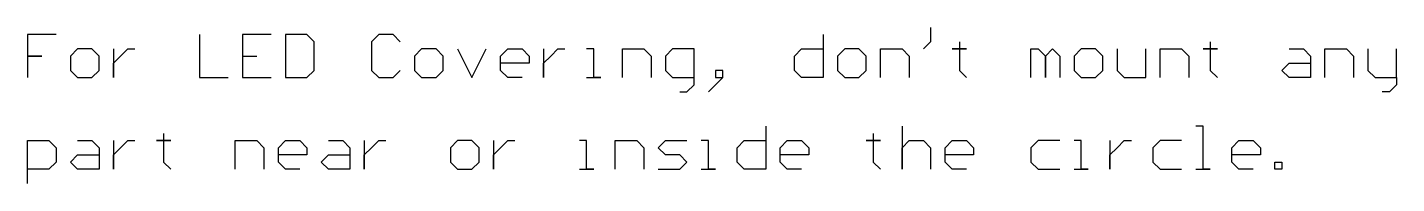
# Model space of a CAD drawing. Header units: millimetres. Extents: x 1.22 to 4.12, y 1.17 to 3.21.
# Drawn here: x 2.852 to 4.125, y 1.546 to 1.691 of the extents above; entities that cross this region are included whole.
import ezdxf

# ---------------------------------------------------------------- set-up
doc = ezdxf.new("R2010")
doc.units = ezdxf.units.MM
doc.header["$MEASUREMENT"] = 0
doc.layers.add('Mechanical1', color=6, linetype='Continuous')

msp = doc.modelspace()

# ---------------------------------------------------------------- linework, layer by layer
at = {"layer": 'Mechanical1'}
for p, q in [((2.8787, 1.6846), (2.852, 1.6846)), ((2.852, 1.6846), (2.852, 1.6646)), ((3.0119, 1.6846), (3.0119, 1.6446)), ((3.0786, 1.6846), (3.0519, 1.6846)), ((3.0519, 1.6846), (3.0519, 1.6446)), ((3.0919, 1.6846), (3.0919, 1.6446)), ((3.1119, 1.6846), (3.0919, 1.6846)), ((3.1186, 1.678), (3.1119, 1.6846)), ((3.1786, 1.6846), (3.1719, 1.678)), ((3.1919, 1.6846), (3.1786, 1.6846)), ((3.1986, 1.678), (3.1919, 1.6846)), ((3.5918, 1.6846), (3.5918, 1.6446)), ((3.6917, 1.6913), (3.6917, 1.678)), ((2.8987, 1.6713), (2.892, 1.6646)), ((2.912, 1.6713), (2.8987, 1.6713)), ((2.9186, 1.6646), (2.912, 1.6713)), ((2.932, 1.6713), (2.932, 1.6446)), ((2.9386, 1.6646), (2.9453, 1.6713)), ((2.9453, 1.6713), (2.952, 1.6713)), ((3.1186, 1.6513), (3.1186, 1.678)), ((3.1719, 1.678), (3.1719, 1.6513)), ((3.2185, 1.6713), (3.2119, 1.6646)), ((3.2319, 1.6713), (3.2185, 1.6713)), ((3.2385, 1.6646), (3.2319, 1.6713)), ((3.2519, 1.6713), (3.2652, 1.6446)), ((3.2652, 1.6446), (3.2785, 1.6713)), ((3.2919, 1.6646), (3.2985, 1.6713)), ((3.2985, 1.6713), (3.3119, 1.6713)), ((3.3119, 1.6713), (3.3185, 1.6646)), ((3.3318, 1.6713), (3.3318, 1.6446)), ((3.3385, 1.6646), (3.3452, 1.6713)), ((3.3452, 1.6713), (3.3518, 1.6713)), ((3.3785, 1.6713), (3.3718, 1.6713)), ((3.3785, 1.6446), (3.3785, 1.6713)), ((3.4052, 1.6446), (3.4052, 1.6713)), ((3.4052, 1.6713), (3.4251, 1.6713)), ((3.4251, 1.6713), (3.4318, 1.6646)), ((3.4518, 1.6713), (3.4451, 1.6646)), ((3.4718, 1.6713), (3.4518, 1.6713)), ((3.4718, 1.638), (3.4718, 1.6713)), ((3.5651, 1.6646), (3.5718, 1.6713)), ((3.5718, 1.6713), (3.5918, 1.6713)), ((3.6118, 1.6713), (3.6051, 1.6646)), ((3.6251, 1.6713), (3.6118, 1.6713)), ((3.6317, 1.6646), (3.6251, 1.6713)), ((3.6451, 1.6446), (3.6451, 1.6713)), ((3.6451, 1.6713), (3.6651, 1.6713)), ((3.6651, 1.6713), (3.6717, 1.6646)), ((3.6917, 1.678), (3.6851, 1.6713)), ((3.7184, 1.6713), (3.7117, 1.6713)), ((3.7117, 1.6713), (3.7251, 1.6713)), ((3.7184, 1.678), (3.7184, 1.6713)), ((3.7251, 1.6713), (3.7184, 1.6713)), ((3.7184, 1.6713), (3.7184, 1.6513)), ((3.785, 1.6446), (3.785, 1.6713)), ((3.785, 1.6713), (3.7917, 1.6713)), ((3.7917, 1.6713), (3.7984, 1.6646)), ((3.7984, 1.6646), (3.805, 1.6713)), ((3.805, 1.6713), (3.8117, 1.6646)), ((3.8317, 1.6713), (3.825, 1.6646)), ((3.845, 1.6713), (3.8317, 1.6713)), ((3.8517, 1.6646), (3.845, 1.6713)), ((3.865, 1.6713), (3.865, 1.6513)), ((3.8917, 1.6446), (3.8917, 1.6713)), ((3.905, 1.6446), (3.905, 1.6713)), ((3.905, 1.6713), (3.925, 1.6713)), ((3.925, 1.6713), (3.9317, 1.6646)), ((3.9516, 1.6713), (3.945, 1.6713)), ((3.945, 1.6713), (3.9583, 1.6713)), ((3.9516, 1.678), (3.9516, 1.6713)), ((3.9583, 1.6713), (3.9516, 1.6713)), ((3.9516, 1.6713), (3.9516, 1.6513)), ((4.025, 1.6713), (4.0383, 1.6713)), ((4.0383, 1.6713), (4.0449, 1.6646)), ((4.0583, 1.6446), (4.0583, 1.6713)), ((4.0583, 1.6713), (4.0783, 1.6713)), ((4.0783, 1.6713), (4.0849, 1.6646)), ((4.0983, 1.6713), (4.0983, 1.6513)), ((4.1249, 1.6446), (4.1249, 1.6713)), ((2.852, 1.6646), (2.8653, 1.6646)), ((2.8653, 1.6646), (2.852, 1.6646)), ((2.852, 1.6646), (2.852, 1.6446)), ((2.892, 1.6646), (2.892, 1.6513)), ((2.9186, 1.6513), (2.9186, 1.6646)), ((2.932, 1.658), (2.9386, 1.6646)), ((2.932, 1.6446), (2.932, 1.658)), ((3.0519, 1.6646), (3.0653, 1.6646)), ((3.2119, 1.6646), (3.2119, 1.6513)), ((3.2385, 1.6513), (3.2385, 1.6646)), ((3.2919, 1.6513), (3.2919, 1.6646)), ((3.3185, 1.658), (3.2919, 1.658)), ((3.3185, 1.6646), (3.3185, 1.658)), ((3.3318, 1.658), (3.3385, 1.6646)), ((3.3318, 1.6446), (3.3318, 1.658)), ((3.4318, 1.6646), (3.4318, 1.6446)), ((3.4451, 1.6646), (3.4451, 1.6513)), ((3.5651, 1.6513), (3.5651, 1.6646)), ((3.6051, 1.6646), (3.6051, 1.6513)), ((3.6317, 1.6513), (3.6317, 1.6646)), ((3.6717, 1.6646), (3.6717, 1.6446)), ((3.7984, 1.6646), (3.7984, 1.6446)), ((3.7984, 1.6446), (3.7984, 1.6646)), ((3.8117, 1.6646), (3.8117, 1.6446)), ((3.825, 1.6646), (3.825, 1.6513)), ((3.8517, 1.6513), (3.8517, 1.6646)), ((3.9317, 1.6646), (3.9317, 1.6446)), ((4.0183, 1.6513), (4.025, 1.658)), ((4.025, 1.658), (4.0449, 1.658)), ((4.0449, 1.6646), (4.0449, 1.6446)), ((4.0849, 1.6646), (4.0849, 1.6446)), ((2.892, 1.6513), (2.8987, 1.6446)), ((2.8987, 1.6446), (2.912, 1.6446)), ((2.912, 1.6446), (2.9186, 1.6513)), ((3.0119, 1.6446), (3.0386, 1.6446)), ((3.0519, 1.6446), (3.0786, 1.6446)), ((3.0919, 1.6446), (3.1119, 1.6446)), ((3.1119, 1.6446), (3.1186, 1.6513)), ((3.1719, 1.6513), (3.1786, 1.6446)), ((3.1786, 1.6446), (3.1919, 1.6446)), ((3.1919, 1.6446), (3.1986, 1.6513)), ((3.2119, 1.6513), (3.2185, 1.6446)), ((3.2185, 1.6446), (3.2319, 1.6446)), ((3.2319, 1.6446), (3.2385, 1.6513)), ((3.2985, 1.6446), (3.2919, 1.6513)), ((3.3119, 1.6446), (3.2985, 1.6446)), ((3.3718, 1.6446), (3.3852, 1.6446)), ((3.3852, 1.6446), (3.3785, 1.6446)), ((3.4451, 1.6513), (3.4518, 1.6446)), ((3.4518, 1.6446), (3.4718, 1.6446)), ((3.4985, 1.6513), (3.4918, 1.6513)), ((3.4918, 1.6513), (3.4918, 1.6446)), ((3.4918, 1.638), (3.4985, 1.6446)), ((3.4918, 1.6446), (3.4985, 1.6446)), ((3.4985, 1.6446), (3.4918, 1.638)), ((3.4985, 1.6446), (3.4985, 1.6513)), ((3.5718, 1.6446), (3.5651, 1.6513)), ((3.5918, 1.6446), (3.5718, 1.6446)), ((3.6051, 1.6513), (3.6118, 1.6446)), ((3.6118, 1.6446), (3.6251, 1.6446)), ((3.6251, 1.6446), (3.6317, 1.6513)), ((3.7184, 1.6513), (3.7251, 1.6446)), ((3.825, 1.6513), (3.8317, 1.6446)), ((3.8317, 1.6446), (3.845, 1.6446)), ((3.845, 1.6446), (3.8517, 1.6513)), ((3.865, 1.6513), (3.8717, 1.6446)), ((3.8717, 1.6446), (3.8917, 1.6446)), ((3.9516, 1.6513), (3.9583, 1.6446)), ((4.025, 1.6446), (4.0183, 1.6513)), ((4.0449, 1.6446), (4.025, 1.6446)), ((4.0983, 1.6513), (4.1049, 1.6446)), ((4.1049, 1.6446), (4.1249, 1.6446)), ((4.1249, 1.6446), (4.1249, 1.638)), ((3.4585, 1.6313), (3.4651, 1.6313)), ((3.4651, 1.6313), (3.4718, 1.638)), ((3.4918, 1.638), (3.4851, 1.6313)), ((4.1183, 1.6313), (4.1116, 1.6313)), ((4.1249, 1.638), (4.1183, 1.6313)), ((2.9786, 1.5927), (2.9786, 1.586)), ((3.5384, 1.5993), (3.5384, 1.5593)), ((3.6384, 1.5927), (3.6384, 1.586)), ((3.6651, 1.5993), (3.6651, 1.5593)), ((3.945, 1.5993), (3.9383, 1.5993)), ((3.945, 1.5593), (3.945, 1.5993)), ((2.852, 1.546), (2.852, 1.586)), ((2.852, 1.586), (2.872, 1.586)), ((2.872, 1.586), (2.8787, 1.5793)), ((2.8787, 1.5793), (2.8787, 1.566)), ((2.8987, 1.586), (2.912, 1.586)), ((2.912, 1.586), (2.9186, 1.5793)), ((2.9186, 1.5793), (2.9186, 1.5593)), ((2.932, 1.586), (2.932, 1.5593)), ((2.932, 1.5727), (2.9386, 1.5793)), ((2.9386, 1.5793), (2.9453, 1.586)), ((2.9453, 1.586), (2.952, 1.586)), ((2.9786, 1.586), (2.972, 1.586)), ((2.972, 1.586), (2.9853, 1.586)), ((2.9853, 1.586), (2.9786, 1.586)), ((2.9786, 1.586), (2.9786, 1.566)), ((3.0453, 1.5593), (3.0453, 1.586)), ((3.0453, 1.586), (3.0653, 1.586)), ((3.0653, 1.586), (3.0719, 1.5793)), ((3.0719, 1.5793), (3.0719, 1.5593)), ((3.0853, 1.5793), (3.0919, 1.586)), ((3.0853, 1.566), (3.0853, 1.5793)), ((3.0919, 1.586), (3.1053, 1.586)), ((3.1053, 1.586), (3.1119, 1.5793)), ((3.1119, 1.5793), (3.1119, 1.5727)), ((3.1319, 1.586), (3.1452, 1.586)), ((3.1452, 1.586), (3.1519, 1.5793)), ((3.1519, 1.5793), (3.1519, 1.5593)), ((3.1652, 1.586), (3.1652, 1.5593)), ((3.1652, 1.5727), (3.1719, 1.5793)), ((3.1719, 1.5793), (3.1786, 1.586)), ((3.1786, 1.586), (3.1852, 1.586)), ((3.2519, 1.586), (3.2452, 1.5793)), ((3.2452, 1.5793), (3.2452, 1.566)), ((3.2652, 1.586), (3.2519, 1.586)), ((3.2719, 1.5793), (3.2652, 1.586)), ((3.2719, 1.566), (3.2719, 1.5793)), ((3.2852, 1.586), (3.2852, 1.5593)), ((3.2852, 1.5727), (3.2919, 1.5793)), ((3.2919, 1.5793), (3.2985, 1.586)), ((3.2985, 1.586), (3.3052, 1.586)), ((3.3718, 1.586), (3.3652, 1.586)), ((3.3718, 1.5593), (3.3718, 1.586)), ((3.3985, 1.5593), (3.3985, 1.586)), ((3.3985, 1.586), (3.4185, 1.586)), ((3.4185, 1.586), (3.4251, 1.5793)), ((3.4251, 1.5793), (3.4251, 1.5593)), ((3.4385, 1.5793), (3.4451, 1.586)), ((3.4451, 1.5727), (3.4385, 1.5793)), ((3.4451, 1.586), (3.4651, 1.586)), ((3.4851, 1.586), (3.4785, 1.586)), ((3.4851, 1.5593), (3.4851, 1.586)), ((3.5118, 1.5793), (3.5185, 1.586)), ((3.5118, 1.566), (3.5118, 1.5793)), ((3.5185, 1.586), (3.5384, 1.586)), ((3.5518, 1.5793), (3.5584, 1.586)), ((3.5518, 1.566), (3.5518, 1.5793)), ((3.5584, 1.586), (3.5718, 1.586)), ((3.5718, 1.586), (3.5784, 1.5793)), ((3.5784, 1.5793), (3.5784, 1.5727)), ((3.6384, 1.586), (3.6317, 1.586)), ((3.6317, 1.586), (3.6451, 1.586)), ((3.6451, 1.586), (3.6384, 1.586)), ((3.6384, 1.586), (3.6384, 1.566)), ((3.6651, 1.5793), (3.6717, 1.586)), ((3.6651, 1.5593), (3.6651, 1.5793)), ((3.6717, 1.586), (3.6851, 1.586)), ((3.6851, 1.586), (3.6917, 1.5793)), ((3.6917, 1.5793), (3.6917, 1.5593)), ((3.7051, 1.5793), (3.7117, 1.586)), ((3.7051, 1.566), (3.7051, 1.5793)), ((3.7117, 1.586), (3.7251, 1.586)), ((3.7251, 1.586), (3.7317, 1.5793)), ((3.7317, 1.5793), (3.7317, 1.5727)), ((3.7917, 1.586), (3.785, 1.5793)), ((3.785, 1.5793), (3.785, 1.566)), ((3.8117, 1.586), (3.7917, 1.586)), ((3.8317, 1.586), (3.825, 1.586)), ((3.8317, 1.5593), (3.8317, 1.586)), ((3.8583, 1.586), (3.8583, 1.5593)), ((3.8583, 1.5727), (3.865, 1.5793)), ((3.865, 1.5793), (3.8717, 1.586)), ((3.8717, 1.586), (3.8783, 1.586)), ((3.905, 1.586), (3.8983, 1.5793)), ((3.8983, 1.5793), (3.8983, 1.566)), ((3.925, 1.586), (3.905, 1.586)), ((3.9716, 1.5793), (3.9783, 1.586)), ((3.9716, 1.566), (3.9716, 1.5793)), ((3.9783, 1.586), (3.9916, 1.586)), ((3.9916, 1.586), (3.9983, 1.5793)), ((3.9983, 1.5793), (3.9983, 1.5727)), ((2.8787, 1.566), (2.872, 1.5593)), ((2.892, 1.566), (2.8987, 1.5727)), ((2.8987, 1.5593), (2.892, 1.566)), ((2.8987, 1.5727), (2.9186, 1.5727)), ((2.932, 1.5593), (2.932, 1.5727)), ((2.9786, 1.566), (2.9853, 1.5593)), ((3.1119, 1.5727), (3.0853, 1.5727)), ((3.0919, 1.5593), (3.0853, 1.566)), ((3.1252, 1.566), (3.1319, 1.5727)), ((3.1319, 1.5593), (3.1252, 1.566)), ((3.1319, 1.5727), (3.1519, 1.5727)), ((3.1652, 1.5593), (3.1652, 1.5727)), ((3.2452, 1.566), (3.2519, 1.5593)), ((3.2652, 1.5593), (3.2719, 1.566)), ((3.2852, 1.5593), (3.2852, 1.5727)), ((3.4585, 1.5727), (3.4451, 1.5727)), ((3.4651, 1.566), (3.4585, 1.5727)), ((3.4585, 1.5593), (3.4651, 1.566)), ((3.5185, 1.5593), (3.5118, 1.566)), ((3.5784, 1.5727), (3.5518, 1.5727)), ((3.5584, 1.5593), (3.5518, 1.566)), ((3.6384, 1.566), (3.6451, 1.5593)), ((3.7317, 1.5727), (3.7051, 1.5727)), ((3.7117, 1.5593), (3.7051, 1.566)), ((3.785, 1.566), (3.7917, 1.5593)), ((3.8583, 1.5593), (3.8583, 1.5727)), ((3.8983, 1.566), (3.905, 1.5593)), ((3.9983, 1.5727), (3.9716, 1.5727)), ((3.9783, 1.5593), (3.9716, 1.566)), ((4.0116, 1.5593), (4.0116, 1.566)), ((4.0116, 1.566), (4.0183, 1.566)), ((4.0183, 1.566), (4.0183, 1.5593)), ((2.872, 1.5593), (2.852, 1.5593)), ((2.9186, 1.5593), (2.8987, 1.5593)), ((3.1053, 1.5593), (3.0919, 1.5593)), ((3.1519, 1.5593), (3.1319, 1.5593)), ((3.2519, 1.5593), (3.2652, 1.5593)), ((3.3652, 1.5593), (3.3785, 1.5593)), ((3.3785, 1.5593), (3.3718, 1.5593)), ((3.4385, 1.5593), (3.4585, 1.5593)), ((3.4785, 1.5593), (3.4918, 1.5593)), ((3.4918, 1.5593), (3.4851, 1.5593)), ((3.5384, 1.5593), (3.5185, 1.5593)), ((3.5718, 1.5593), (3.5584, 1.5593)), ((3.7251, 1.5593), (3.7117, 1.5593)), ((3.7917, 1.5593), (3.8117, 1.5593)), ((3.825, 1.5593), (3.8383, 1.5593)), ((3.8383, 1.5593), (3.8317, 1.5593)), ((3.905, 1.5593), (3.925, 1.5593)), ((3.9383, 1.5593), (3.9516, 1.5593)), ((3.9516, 1.5593), (3.945, 1.5593)), ((3.9916, 1.5593), (3.9783, 1.5593)), ((4.0183, 1.5593), (4.0116, 1.5593))]:
    msp.add_line(p, q, dxfattribs=at)

doc.saveas('drawing.dxf')
